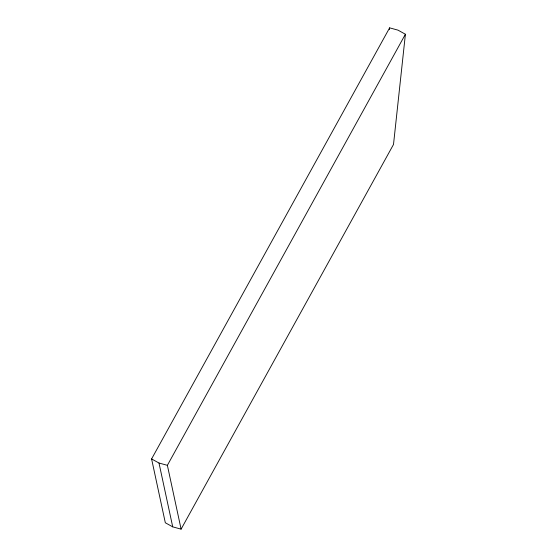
<?xml version="1.0" encoding="UTF-8"?>
<svg xmlns="http://www.w3.org/2000/svg" width="557" height="557" viewBox="0 0 557 557"><rect width="100%" height="100%" fill="white"/><g stroke="black" fill="none" stroke-linecap="round" stroke-linejoin="round"><path stroke-width="0.84" d="M389.434 29.57L389.622 27.85L398.004 30.148L405.405 34.235L393.507 144.458L181.102 529.15L172.719 526.852L165.318 522.765L151.595 458.94L389.622 27.85M181.102 529.15L167.379 465.325L405.405 34.235M151.595 458.94L158.996 463.027L167.379 465.325M158.996 463.027L172.719 526.852"/></g></svg>
